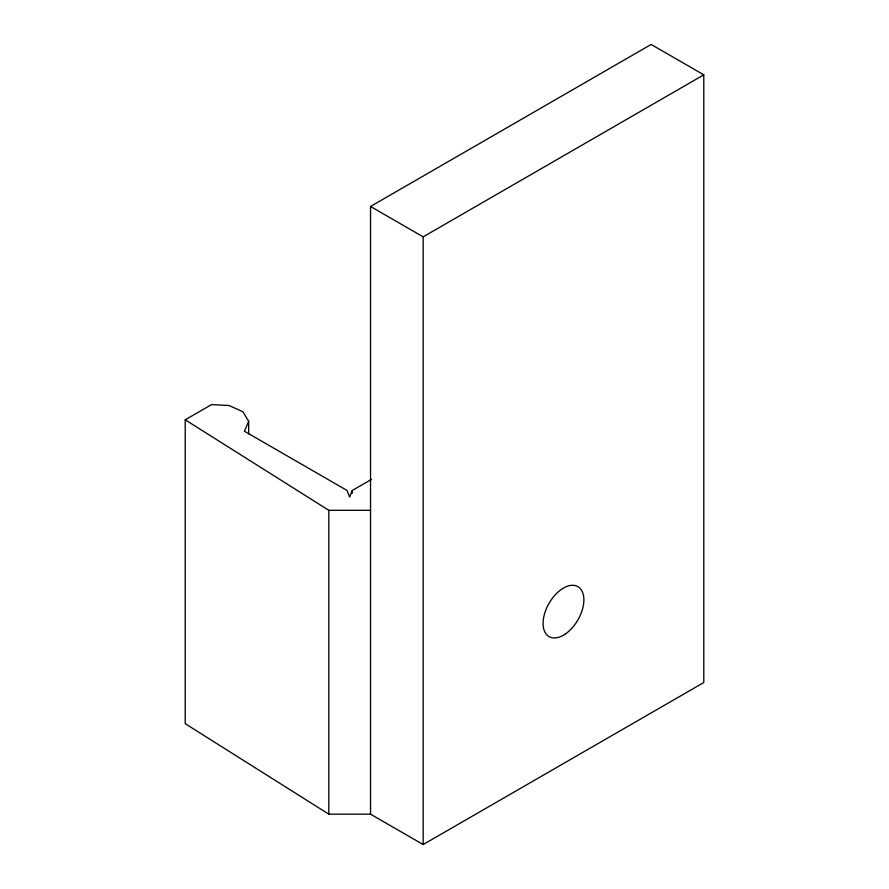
<?xml version="1.0" encoding="UTF-8"?>
<svg xmlns="http://www.w3.org/2000/svg" width="889" height="889" viewBox="0 0 889 889"><rect width="100%" height="100%" fill="white"/><g stroke="black" fill="none" stroke-linecap="round" stroke-linejoin="round"><path stroke-width="1.33" d="M371.535 479.349L352.311 490.461L349.677 497.029L347.043 490.461L244.419 431.209L248.653 421.353L242.908 411.751L229.051 405.506L211.526 404.617L185.212 419.808L185.212 723.668L328.808 814.168L370.535 814.168L423.164 844.55L703.788 682.541L703.788 74.832L651.159 44.45L370.535 206.459L370.535 814.168M370.535 206.459L423.164 236.852L703.788 74.832M185.212 419.808L328.808 510.319L370.535 510.319M423.164 236.852L423.164 844.55M352.311 490.461L352.311 493.228M328.808 510.319L328.808 814.168M248.653 421.353L248.653 433.843M565.293 634.024A28.837 16.647 -60 0 0 580.161 588.44A28.837 16.647 -60 0 0 544.979 612.388A28.837 16.647 -60 0 0 565.293 634.024"/></g></svg>
